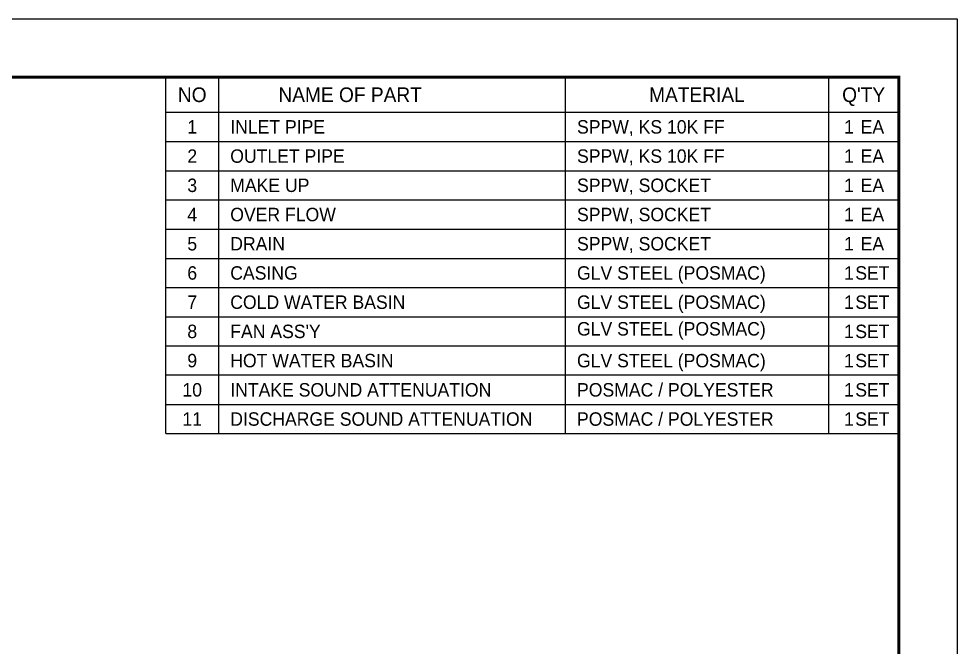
# Model space of a CAD drawing. Header units: millimetres. Extents: x -17070 to 40435, y -291348 to 29674.
# Drawn here: x 29204 to 40435, y 22145 to 29674 of the extents above; entities that cross this region are included whole.
import ezdxf
from ezdxf.enums import TextEntityAlignment as Align

# ---------------------------------------------------------------- set-up
doc = ezdxf.new("R2010")
doc.units = ezdxf.units.MM
for name, color, linetype in [('냉각탑_box', 1, 'Continuous'), ('냉각탑_form', 1, 'Continuous'), ('냉각탑_text', 3, 'Continuous')]:
    doc.layers.add(name, color=color, linetype=linetype)
doc.styles.add('돋움', font='Dotum.ttf')

msp = doc.modelspace()

# ---------------------------------------------------------------- linework, layer by layer
at = {"layer": 'Defpoints'}
msp.add_lwpolyline([(11027.8, 29674.2), (40435, 29674.2), (40435, 8879.1), (11027.8, 8879.1)], close=True, dxfattribs=at)
at = {"layer": '냉각탑_box'}
for p, q in [((30964.8, 24704), (30964.8, 28974)), ((30964.8, 28974), (39734.8, 28974)), ((31594.8, 28974), (31594.8, 24704)), ((35744.8, 28974), (35744.8, 24704)), ((38894.8, 28974), (38894.8, 24704)), ((39734.8, 28974), (39734.8, 25404)), ((30964.8, 28554), (39734.8, 28554)), ((30964.8, 28204), (39734.8, 28204)), ((30964.8, 27854), (39734.8, 27854)), ((30964.8, 27504), (39734.8, 27504)), ((30964.8, 27154), (39734.8, 27154)), ((30964.8, 26804), (39734.8, 26804)), ((30964.8, 26454), (39734.8, 26454)), ((30964.8, 26104), (39734.8, 26104)), ((30964.8, 25754), (39734.8, 25754)), ((39734.8, 25404), (30964.8, 25404)), ((30964.8, 25054), (39734.8, 25054)), ((30964.8, 24704), (39734.8, 24704))]:
    msp.add_line(p, q, dxfattribs=at)
at = {"layer": '냉각탑_form', "const_width": 35}
msp.add_lwpolyline([(11728, 28974), (11728, 9579.2), (39734.8, 9579.2), (39734.8, 28974)], close=True, dxfattribs=at)

# ---------------------------------------------------------------- texts
at = {"layer": '냉각탑_text', "style": '돋움'}
for s, height, p in [('NO', 175, (31279.8, 28764)), ('NAME OF PART', 175, (33169.8, 28764)), ('MATERIAL', 175, (37319.8, 28764)), ("Q'TY", 175, (39314.8, 28764)), ('1', 161, (31279.8, 28379)), ('1', 161, (39139.8, 28379)), ('EA', 161, (39419.8, 28379)), ('2', 161, (31279.8, 28029)), ('1', 161, (39139.8, 28029)), ('EA', 161, (39419.8, 28029)), ('3', 161, (31279.8, 27679)), ('1', 161, (39139.8, 27679)), ('EA', 161, (39419.8, 27679)), ('4', 161, (31279.8, 27329)), ('1', 161, (39139.8, 27329)), ('EA', 161, (39419.8, 27329)), ('5', 161, (31279.8, 26979)), ('1', 161, (39139.8, 26979)), ('EA', 161, (39419.8, 26979)), ('6', 161, (31279.8, 26629)), ('1', 161, (39139.8, 26629)), ('SET', 161, (39419.8, 26629)), ('7', 161, (31279.8, 26279)), ('1', 161, (39139.8, 26279)), ('SET', 161, (39419.8, 26279)), ('8', 161, (31279.8, 25929)), ('1', 161, (39139.8, 25929)), ('SET', 161, (39419.8, 25929)), ('9', 161, (31279.8, 25579)), ('1', 161, (39139.8, 25579)), ('SET', 161, (39419.8, 25579)), ('10', 161, (31279.8, 25229)), ('1', 161, (39139.8, 25229)), ('SET', 161, (39419.8, 25229)), ('11', 161, (31279.8, 24879)), ('1', 161, (39139.8, 24879)), ('SET', 161, (39419.8, 24879))]:
    msp.add_text(s, height=height, dxfattribs=at).set_placement(p, align=Align.MIDDLE_CENTER)
for s, p in [('INLET PIPE', (31734.8, 28379)), ('SPPW, KS 10K FF', (35884.8, 28379)), ('OUTLET PIPE', (31734.8, 28029)), ('SPPW, KS 10K FF', (35884.8, 28029)), ('MAKE UP', (31734.8, 27679)), ('SPPW, SOCKET', (35884.8, 27679)), ('OVER FLOW', (31734.8, 27329)), ('SPPW, SOCKET', (35884.8, 27329)), ('DRAIN', (31734.8, 26979)), ('SPPW, SOCKET', (35884.8, 26979)), ('CASING', (31734.8, 26629)), ('GLV STEEL (POSMAC)', (35884.8, 26629)), ('COLD WATER BASIN', (31734.8, 26279)), ('GLV STEEL (POSMAC)', (35884.8, 26279)), ("FAN ASS'Y", (31734.8, 25929)), ('GLV STEEL (POSMAC)', (35884.8, 25959.8)), ('HOT WATER BASIN', (31734.8, 25579)), ('GLV STEEL (POSMAC)', (35884.8, 25579)), ('INTAKE SOUND ATTENUATION', (31734.8, 25229)), ('POSMAC / POLYESTER', (35884.8, 25229)), ('DISCHARGE SOUND ATTENUATION', (31734.8, 24879)), ('POSMAC / POLYESTER', (35884.8, 24879))]:
    msp.add_text(s, height=161, dxfattribs=at).set_placement(p, align=Align.MIDDLE_LEFT)

doc.saveas('drawing.dxf')
